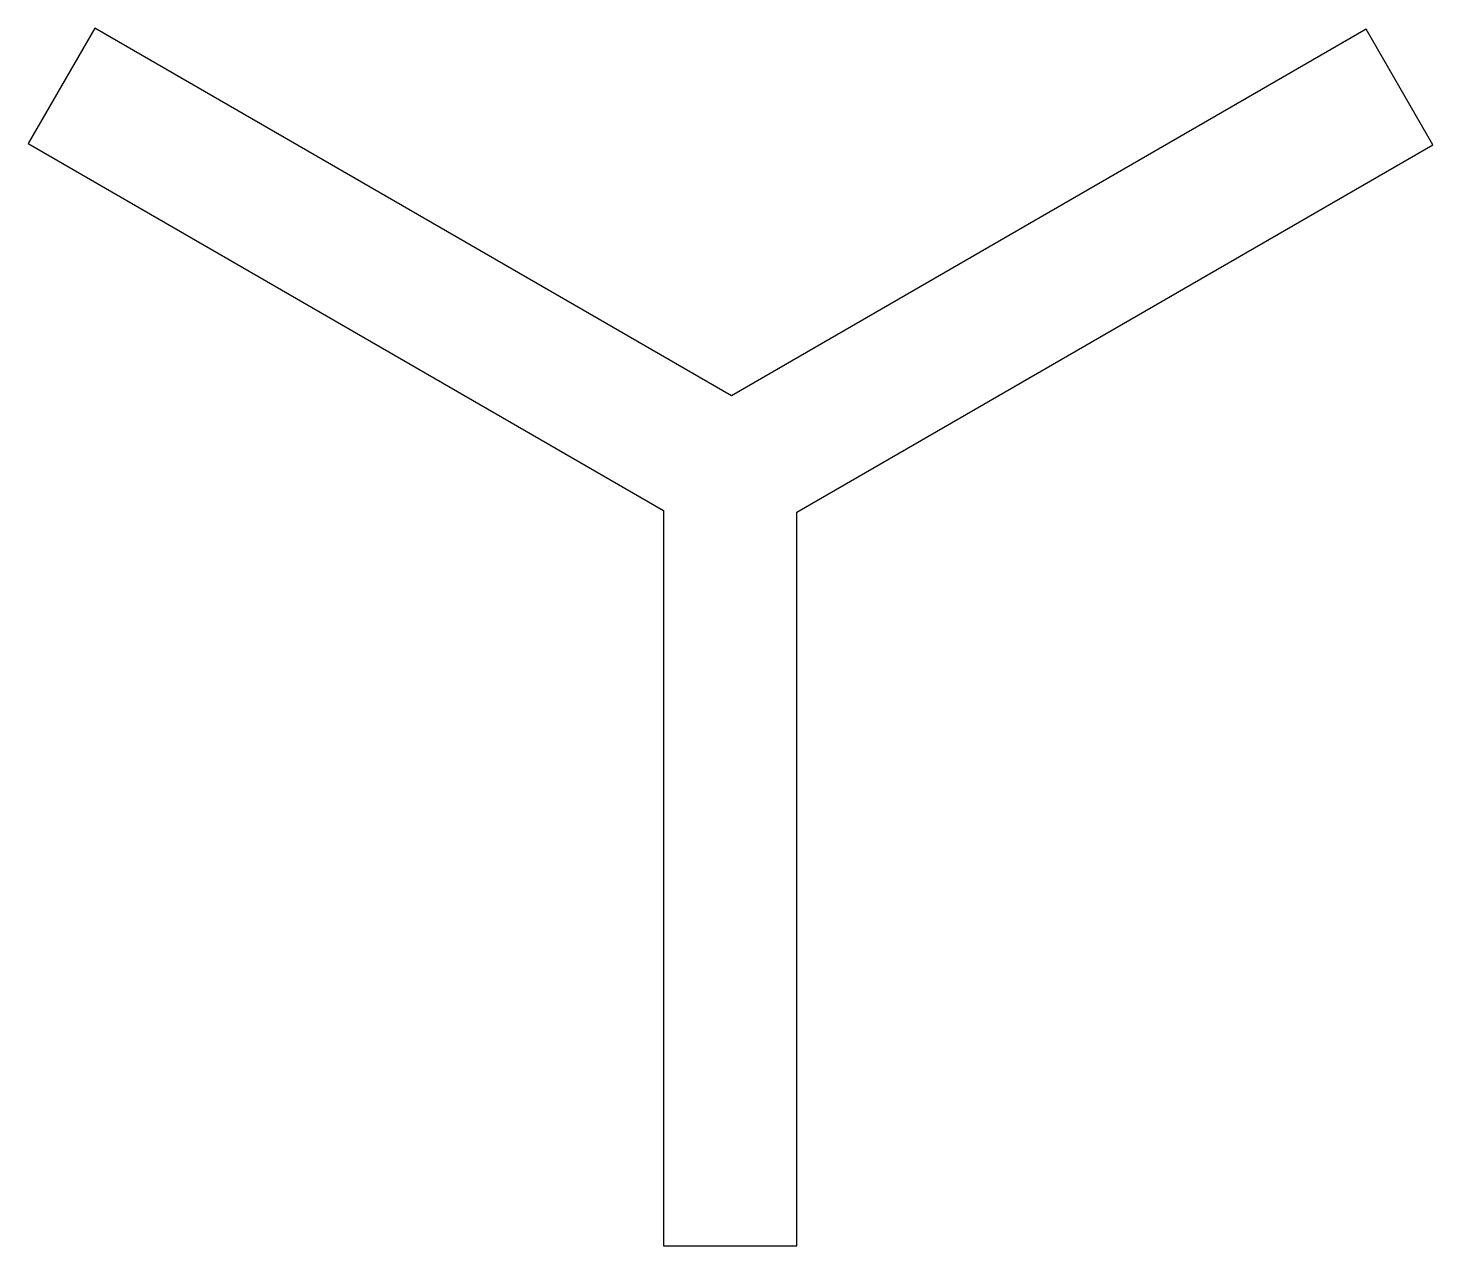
# Model space of a CAD drawing. Header units: millimetres. Extents: x 151 to 1198, y -507 to 401.
import ezdxf

# ---------------------------------------------------------------- set-up
doc = ezdxf.new("R2010")
doc.units = ezdxf.units.MM
doc.layers.get('0').update_dxf_attribs({"lineweight": 25, "true_color": 0xffffff})

msp = doc.modelspace()

# ---------------------------------------------------------------- linework, layer by layer
at = {"color": 7, "true_color": 0x000000, "flags": 128}
msp.add_lwpolyline([(200.34525, 401.0575), (150.67541, 315.02657), (624.35141, 41.549728), (624.35141, -506.684), (723.69057, -506.684), (723.69057, 40.339466), (1197.9712, 314.16564), (1148.3014, 400.19605), (675.06873, 126.97552), (200.34525, 401.0575)], dxfattribs=at)

doc.saveas('drawing.dxf')
